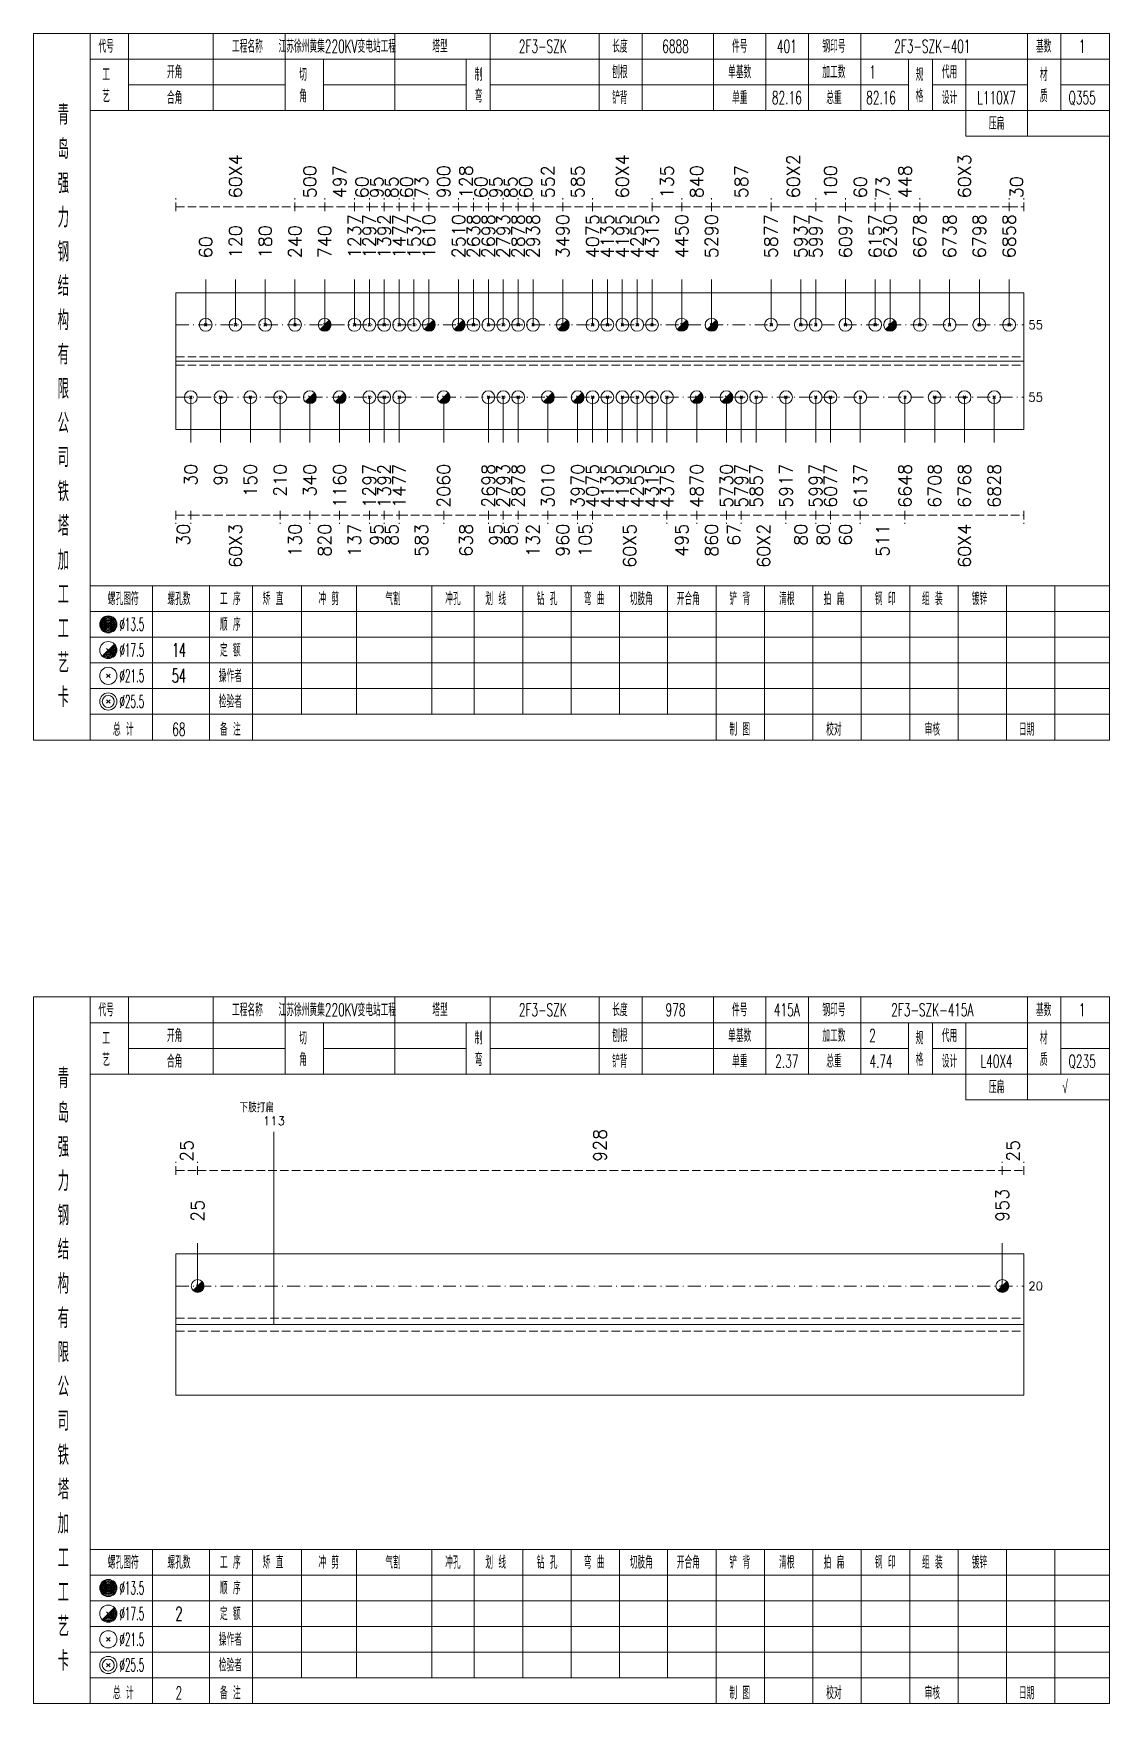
# Model space of a CAD drawing. Extents: x 0 to 4623, y -1159 to 4890.
# Drawn here: x 3736.8 to 3988.2, y 2925 to 3315 of the extents above; entities that cross this region are included whole.
import ezdxf
from ezdxf.enums import TextEntityAlignment as Align

# ---------------------------------------------------------------- set-up
doc = ezdxf.new("R2010")
doc.units = 0
doc.header["$MEASUREMENT"] = 0
doc.linetypes.add('一点画线', pattern=[5.2, 3, -1, 0.2, -1])
doc.linetypes.add('虚线', pattern=[2.75, 2, -0.75])
doc.layers.get('0').update_dxf_attribs({"linetype": 'CONTINUOUS', "lineweight": 25})
for name, color, linetype, lineweight in [('1', 7, 'CONTINUOUS', 25), ('2', 7, 'CONTINUOUS', 25), ('4', 7, 'CONTINUOUS', 25), ('5', 7, 'CONTINUOUS', 25)]:
    doc.layers.add(name, color=color, linetype=linetype, lineweight=lineweight)
doc.styles.get("Standard").update_dxf_attribs({"font": 'simplex.shx', "width": 0.7, "height": 3, "bigfont": 'gbhzfs.shx'})

# ---------------------------------------------------------------- blocks, each defined once
blk = doc.blocks.new('孔17.5')
at = {"layer": '5', "color": 7, "linetype": 'Continuous', "lineweight": 13}
for p, q in [((-0.707, -0.707), (0.707, 0.707)), ((-0.2, 0.2), (0.2, -0.2))]:
    blk.add_line(p, q, dxfattribs=at)
blk.add_circle((0, 0), 1, dxfattribs=at)
for radius in [0.9, 0.8, 0.7, 0.6, 0.5, 0.4, 0.3, 0.2, 0.1]:
    blk.add_arc((0, 0), radius, 225, 45, dxfattribs=at)
blk = doc.blocks.new('孔21.5')
at = {"layer": '5', "color": 7, "linetype": 'Continuous', "lineweight": 13}
for p, q in [((-0.2, -0.2), (0.2, 0.2)), ((-0.2, 0.2), (0.2, -0.2))]:
    blk.add_line(p, q, dxfattribs=at)
blk.add_circle((0, 0), 1, dxfattribs=at)

msp = doc.modelspace()

# ---------------------------------------------------------------- linework, layer by layer
at = {"color": 8, "linetype": '虚线', "lineweight": 9}
for p, q in [((3770.1, 3273.5), (3770.1, 3276.5)), ((3797.904, 3273.5), (3797.904, 3276.5)), ((3797.904, 3273.5), (3797.904, 3276.5)), ((3804.854, 3273.5), (3804.854, 3276.5)), ((3804.854, 3273.5), (3804.854, 3276.5)), ((3811.805, 3273.5), (3811.805, 3276.5)), ((3811.805, 3273.5), (3811.805, 3276.5)), ((3815.281, 3273.5), (3815.281, 3276.5)), ((3815.281, 3273.5), (3815.281, 3276.5)), ((3818.756, 3273.5), (3818.756, 3276.5)), ((3818.756, 3273.5), (3818.756, 3276.5)), ((3822.232, 3273.5), (3822.232, 3276.5)), ((3822.232, 3273.5), (3822.232, 3276.5)), ((3825.707, 3273.5), (3825.707, 3276.5)), ((3825.707, 3273.5), (3825.707, 3276.5)), ((3829.182, 3273.5), (3829.182, 3276.5)), ((3829.182, 3273.5), (3829.182, 3276.5)), ((3836.133, 3273.5), (3836.133, 3276.5)), ((3836.133, 3273.5), (3836.133, 3276.5)), ((3839.609, 3273.5), (3839.609, 3276.5)), ((3839.609, 3273.5), (3839.609, 3276.5)), ((3843.084, 3273.5), (3843.084, 3276.5)), ((3843.084, 3273.5), (3843.084, 3276.5)), ((3846.56, 3273.5), (3846.56, 3276.5)), ((3846.56, 3273.5), (3846.56, 3276.5)), ((3850.035, 3273.5), (3850.035, 3276.5)), ((3850.035, 3273.5), (3850.035, 3276.5)), ((3853.511, 3273.5), (3853.511, 3276.5)), ((3853.511, 3273.5), (3853.511, 3276.5)), ((3860.461, 3273.5), (3860.461, 3276.5)), ((3860.461, 3273.5), (3860.461, 3276.5)), ((3867.412, 3273.5), (3867.412, 3276.5)), ((3867.412, 3273.5), (3867.412, 3276.5)), ((3881.314, 3273.5), (3881.314, 3276.5)), ((3881.314, 3273.5), (3881.314, 3276.5)), ((3888.265, 3273.5), (3888.265, 3276.5)), ((3888.265, 3273.5), (3888.265, 3276.5)), ((3895.216, 3273.5), (3895.216, 3276.5)), ((3895.216, 3273.5), (3895.216, 3276.5)), ((3909.118, 3273.5), (3909.118, 3276.5)), ((3909.118, 3273.5), (3909.118, 3276.5)), ((3919.544, 3273.5), (3919.544, 3276.5)), ((3919.544, 3273.5), (3919.544, 3276.5)), ((3926.495, 3273.5), (3926.495, 3276.5)), ((3926.495, 3273.5), (3926.495, 3276.5)), ((3933.446, 3273.5), (3933.446, 3276.5)), ((3933.446, 3273.5), (3933.446, 3276.5)), ((3936.921, 3273.5), (3936.921, 3276.5)), ((3936.921, 3273.5), (3936.921, 3276.5)), ((3943.872, 3273.5), (3943.872, 3276.5)), ((3943.872, 3273.5), (3943.872, 3276.5)), ((3964.725, 3273.5), (3964.725, 3276.5)), ((3964.725, 3273.5), (3964.725, 3276.5)), ((3968.2, 3273.5), (3968.2, 3276.5)), ((3770.1, 3274.5), (3797.904, 3274.5)), ((3797.904, 3274.5), (3804.854, 3274.5)), ((3804.854, 3274.5), (3811.805, 3274.5)), ((3811.805, 3274.5), (3815.281, 3274.5)), ((3815.281, 3274.5), (3818.756, 3274.5)), ((3818.756, 3274.5), (3822.232, 3274.5)), ((3822.232, 3274.5), (3825.707, 3274.5)), ((3825.707, 3274.5), (3829.182, 3274.5)), ((3829.182, 3274.5), (3836.133, 3274.5)), ((3836.133, 3274.5), (3839.609, 3274.5)), ((3839.609, 3274.5), (3843.084, 3274.5)), ((3843.084, 3274.5), (3846.56, 3274.5)), ((3846.56, 3274.5), (3850.035, 3274.5)), ((3850.035, 3274.5), (3853.511, 3274.5)), ((3853.511, 3274.5), (3860.461, 3274.5)), ((3860.461, 3274.5), (3867.412, 3274.5)), ((3867.412, 3274.5), (3881.314, 3274.5)), ((3881.314, 3274.5), (3888.265, 3274.5)), ((3888.265, 3274.5), (3895.216, 3274.5)), ((3895.216, 3274.5), (3909.118, 3274.5)), ((3909.118, 3274.5), (3919.544, 3274.5)), ((3919.544, 3274.5), (3926.495, 3274.5)), ((3926.495, 3274.5), (3933.446, 3274.5)), ((3933.446, 3274.5), (3936.921, 3274.5)), ((3936.921, 3274.5), (3943.872, 3274.5)), ((3943.872, 3274.5), (3964.725, 3274.5)), ((3964.725, 3274.5), (3968.2, 3274.5)), ((3770.1, 3203.5), (3770.1, 3200.5)), ((3770.1, 3202.5), (3773.575, 3202.5)), ((3773.575, 3203.5), (3773.575, 3200.5)), ((3773.575, 3203.5), (3773.575, 3200.5)), ((3773.575, 3202.5), (3794.428, 3202.5)), ((3794.428, 3203.5), (3794.428, 3200.5)), ((3794.428, 3203.5), (3794.428, 3200.5)), ((3794.428, 3202.5), (3801.379, 3202.5)), ((3801.379, 3203.5), (3801.379, 3200.5)), ((3801.379, 3203.5), (3801.379, 3200.5)), ((3801.379, 3202.5), (3808.33, 3202.5)), ((3808.33, 3203.5), (3808.33, 3200.5)), ((3808.33, 3203.5), (3808.33, 3200.5)), ((3808.33, 3202.5), (3815.281, 3202.5)), ((3815.281, 3203.5), (3815.281, 3200.5)), ((3815.281, 3203.5), (3815.281, 3200.5)), ((3815.281, 3202.5), (3818.756, 3202.5)), ((3818.756, 3203.5), (3818.756, 3200.5)), ((3818.756, 3203.5), (3818.756, 3200.5)), ((3818.756, 3202.5), (3822.232, 3202.5)), ((3822.232, 3203.5), (3822.232, 3200.5)), ((3822.232, 3203.5), (3822.232, 3200.5)), ((3822.232, 3202.5), (3832.658, 3202.5)), ((3832.658, 3203.5), (3832.658, 3200.5)), ((3832.658, 3203.5), (3832.658, 3200.5)), ((3832.658, 3202.5), (3843.084, 3202.5)), ((3843.084, 3203.5), (3843.084, 3200.5)), ((3843.084, 3203.5), (3843.084, 3200.5)), ((3843.084, 3202.5), (3846.56, 3202.5)), ((3846.56, 3203.5), (3846.56, 3200.5)), ((3846.56, 3203.5), (3846.56, 3200.5)), ((3846.56, 3202.5), (3850.035, 3202.5)), ((3850.035, 3203.5), (3850.035, 3200.5)), ((3850.035, 3203.5), (3850.035, 3200.5)), ((3850.035, 3202.5), (3856.986, 3202.5)), ((3856.986, 3203.5), (3856.986, 3200.5)), ((3856.986, 3203.5), (3856.986, 3200.5)), ((3856.986, 3202.5), (3863.937, 3202.5)), ((3863.937, 3203.5), (3863.937, 3200.5)), ((3863.937, 3203.5), (3863.937, 3200.5)), ((3863.937, 3202.5), (3867.412, 3202.5)), ((3867.412, 3203.5), (3867.412, 3200.5)), ((3867.412, 3203.5), (3867.412, 3200.5)), ((3867.412, 3202.5), (3884.789, 3202.5)), ((3884.789, 3203.5), (3884.789, 3200.5)), ((3884.789, 3203.5), (3884.789, 3200.5)), ((3884.789, 3202.5), (3891.74, 3202.5)), ((3891.74, 3203.5), (3891.74, 3200.5)), ((3891.74, 3203.5), (3891.74, 3200.5)), ((3891.74, 3202.5), (3898.691, 3202.5)), ((3898.691, 3203.5), (3898.691, 3200.5)), ((3898.691, 3203.5), (3898.691, 3200.5)), ((3898.691, 3202.5), (3902.167, 3202.5)), ((3902.167, 3203.5), (3902.167, 3200.5)), ((3902.167, 3203.5), (3902.167, 3200.5)), ((3902.167, 3202.5), (3912.593, 3202.5)), ((3912.593, 3203.5), (3912.593, 3200.5)), ((3912.593, 3203.5), (3912.593, 3200.5)), ((3912.593, 3202.5), (3919.544, 3202.5)), ((3919.544, 3203.5), (3919.544, 3200.5)), ((3919.544, 3203.5), (3919.544, 3200.5)), ((3919.544, 3202.5), (3923.019, 3202.5)), ((3923.019, 3203.5), (3923.019, 3200.5)), ((3923.019, 3203.5), (3923.019, 3200.5)), ((3923.019, 3202.5), (3929.97, 3202.5)), ((3929.97, 3203.5), (3929.97, 3200.5)), ((3929.97, 3203.5), (3929.97, 3200.5)), ((3929.97, 3202.5), (3940.396, 3202.5)), ((3940.396, 3203.5), (3940.396, 3200.5)), ((3940.396, 3203.5), (3940.396, 3200.5)), ((3940.396, 3202.5), (3968.2, 3202.5)), ((3968.2, 3203.5), (3968.2, 3200.5)), ((3770.1, 3048.5), (3770.1, 3051.5)), ((3775.164, 3048.5), (3775.164, 3051.5)), ((3775.164, 3048.5), (3775.164, 3051.5)), ((3963.136, 3048.5), (3963.136, 3051.5)), ((3963.136, 3048.5), (3963.136, 3051.5)), ((3968.2, 3048.5), (3968.2, 3051.5)), ((3770.1, 3049.5), (3775.164, 3049.5)), ((3775.164, 3049.5), (3963.136, 3049.5)), ((3963.136, 3049.5), (3968.2, 3049.5))]:
    msp.add_line(p, q, dxfattribs=at)
at = {"color": 7, "linetype": 'Continuous', "lineweight": 13}
for p, q in [((3777.051, 3246.955), (3777.051, 3257.5)), ((3784.002, 3246.955), (3784.002, 3257.5)), ((3790.953, 3246.955), (3790.953, 3257.5)), ((3797.904, 3246.955), (3797.904, 3257.5)), ((3804.854, 3246.955), (3804.854, 3257.5)), ((3811.805, 3246.955), (3811.805, 3257.5)), ((3815.281, 3246.955), (3815.281, 3257.5)), ((3818.756, 3246.955), (3818.756, 3257.5)), ((3822.232, 3246.955), (3822.232, 3257.5)), ((3825.707, 3246.955), (3825.707, 3257.5)), ((3829.182, 3246.955), (3829.182, 3257.5)), ((3836.133, 3246.955), (3836.133, 3257.5)), ((3839.609, 3246.955), (3839.609, 3257.5)), ((3843.084, 3246.955), (3843.084, 3257.5)), ((3846.56, 3246.955), (3846.56, 3257.5)), ((3850.035, 3246.955), (3850.035, 3257.5)), ((3853.511, 3246.955), (3853.511, 3257.5)), ((3860.461, 3246.955), (3860.461, 3257.5)), ((3867.412, 3246.955), (3867.412, 3257.5)), ((3870.888, 3246.955), (3870.888, 3257.5)), ((3874.363, 3246.955), (3874.363, 3257.5)), ((3877.839, 3246.955), (3877.839, 3257.5)), ((3881.314, 3246.955), (3881.314, 3257.5)), ((3888.265, 3246.955), (3888.265, 3257.5)), ((3895.216, 3246.955), (3895.216, 3257.5)), ((3909.118, 3246.955), (3909.118, 3257.5)), ((3916.068, 3246.955), (3916.068, 3257.5)), ((3919.544, 3246.955), (3919.544, 3257.5)), ((3926.495, 3246.955), (3926.495, 3257.5)), ((3933.446, 3246.955), (3933.446, 3257.5)), ((3936.921, 3246.955), (3936.921, 3257.5)), ((3943.872, 3246.955), (3943.872, 3257.5)), ((3950.823, 3246.955), (3950.823, 3257.5)), ((3957.774, 3246.955), (3957.774, 3257.5)), ((3964.725, 3246.955), (3964.725, 3257.5)), ((3773.575, 3230.045), (3773.575, 3219.5)), ((3780.526, 3230.045), (3780.526, 3219.5)), ((3787.477, 3230.045), (3787.477, 3219.5)), ((3794.428, 3230.045), (3794.428, 3219.5)), ((3801.379, 3230.045), (3801.379, 3219.5)), ((3808.33, 3230.045), (3808.33, 3219.5)), ((3815.281, 3230.045), (3815.281, 3219.5)), ((3818.756, 3230.045), (3818.756, 3219.5)), ((3822.232, 3230.045), (3822.232, 3219.5)), ((3832.658, 3230.045), (3832.658, 3219.5)), ((3843.084, 3230.045), (3843.084, 3219.5)), ((3846.56, 3230.045), (3846.56, 3219.5)), ((3850.035, 3230.045), (3850.035, 3219.5)), ((3856.986, 3230.045), (3856.986, 3219.5)), ((3863.937, 3230.045), (3863.937, 3219.5)), ((3867.412, 3230.045), (3867.412, 3219.5)), ((3870.888, 3230.045), (3870.888, 3219.5)), ((3874.363, 3230.045), (3874.363, 3219.5)), ((3877.839, 3230.045), (3877.839, 3219.5)), ((3881.314, 3230.045), (3881.314, 3219.5)), ((3884.789, 3230.045), (3884.789, 3219.5)), ((3891.74, 3230.045), (3891.74, 3219.5)), ((3898.691, 3230.045), (3898.691, 3219.5)), ((3902.167, 3230.045), (3902.167, 3219.5)), ((3905.642, 3230.045), (3905.642, 3219.5)), ((3912.593, 3230.045), (3912.593, 3219.5)), ((3919.544, 3230.045), (3919.544, 3219.5)), ((3923.019, 3230.045), (3923.019, 3219.5)), ((3929.97, 3230.045), (3929.97, 3219.5)), ((3940.396, 3230.045), (3940.396, 3219.5)), ((3947.347, 3230.045), (3947.347, 3219.5)), ((3954.298, 3230.045), (3954.298, 3219.5)), ((3961.249, 3230.045), (3961.249, 3219.5)), ((3775.164, 3022.5), (3775.164, 3032.5)), ((3963.136, 3022.5), (3963.136, 3032.5))]:
    msp.add_line(p, q, dxfattribs=at)
at = {"color": 7, "linetype": 'Continuous', "lineweight": 18}
for p, q in [((3770.1, 3254.455), (3770.1, 3222.545)), ((3770.1, 3254.455), (3968.2, 3254.455)), ((3968.2, 3254.455), (3968.2, 3222.545)), ((3770.1, 3238.5), (3968.2, 3238.5)), ((3770.1, 3030), (3770.1, 2997)), ((3770.1, 3030), (3968.2, 3030)), ((3968.2, 3030), (3968.2, 2997)), ((3770.1, 3013.5), (3968.2, 3013.5))]:
    msp.add_line(p, q, dxfattribs=at)
at = {"color": 3, "linetype": '一点画线', "lineweight": 13}
for p, q in [((3770.1, 3246.955), (3968.2, 3246.955)), ((3770.1, 3230.045), (3968.2, 3230.045)), ((3770.1, 3022.5), (3968.2, 3022.5))]:
    msp.add_line(p, q, dxfattribs=at)
at = {"color": 1, "linetype": '虚线', "lineweight": 18}
for p, q in [((3770.1, 3239.455), (3968.2, 3239.455)), ((3770.1, 3237.545), (3968.2, 3237.545)), ((3770.1, 3015), (3968.2, 3015)), ((3770.1, 3012), (3968.2, 3012))]:
    msp.add_line(p, q, dxfattribs=at)
at = {"layer": '1', "color": 7, "linetype": 'Continuous', "lineweight": 18}
for p, q in [((3770.1, 3222.545), (3968.2, 3222.545)), ((3770.1, 2997), (3968.2, 2997))]:
    msp.add_line(p, q, dxfattribs=at)
at = {"layer": '2', "color": 7, "linetype": 'Continuous', "lineweight": 13}
msp.add_line((3792.989, 3013.5), (3792.989, 3058.5), dxfattribs=at)
at = {"layer": '4', "color": 1, "linetype": 'Continuous', "lineweight": 18}
for p, q in [((3750.1, 3150), (3750.1, 3315)), ((3759, 3297), (3759, 3315)), ((3778.8, 3297), (3778.8, 3315)), ((3795.6, 3297), (3795.6, 3315)), ((3821.2, 3297), (3821.2, 3315)), ((3843.5, 3297), (3843.5, 3315)), ((3869, 3297), (3869, 3315)), ((3879, 3297), (3879, 3315)), ((3895.7, 3297), (3895.7, 3315)), ((3907.9, 3297), (3907.9, 3315)), ((3917.9, 3297), (3917.9, 3315)), ((3930.1, 3297), (3930.1, 3315)), ((3969, 3291), (3969, 3315)), ((3976.8, 3297), (3976.8, 3315)), ((3750.1, 3309), (3988.2, 3309)), ((3804.6, 3297), (3804.6, 3309)), ((3837.9, 3297), (3837.9, 3309)), ((3941.2, 3297), (3941.2, 3309)), ((3946.8, 3297), (3946.8, 3309)), ((3954.6, 3291), (3954.6, 3309)), ((3759, 3303), (3795.6, 3303)), ((3804.6, 3303), (3837.9, 3303)), ((3843.5, 3303), (3941.2, 3303)), ((3946.8, 3303), (3969, 3303)), ((3976.8, 3303), (3988.2, 3303)), ((3750.1, 3297), (3988.2, 3297)), ((3954.6, 3291), (3988.2, 3291)), ((3750.1, 3186), (3988.2, 3186)), ((3764.6, 3150), (3764.6, 3186)), ((3777.9, 3150), (3777.9, 3186)), ((3788, 3150), (3788, 3186)), ((3799.4, 3156), (3799.4, 3186)), ((3812.3, 3156), (3812.3, 3186)), ((3829.9, 3156), (3829.9, 3186)), ((3839.8, 3156), (3839.8, 3186)), ((3851.1, 3156), (3851.1, 3186)), ((3862.4, 3156), (3862.4, 3186)), ((3873.7, 3156), (3873.7, 3186)), ((3884.9, 3156), (3884.9, 3186)), ((3896.3, 3156), (3896.3, 3186)), ((3907.6, 3156), (3907.6, 3186)), ((3918.9, 3156), (3918.9, 3186)), ((3930.2, 3156), (3930.2, 3186)), ((3941.5, 3156), (3941.5, 3186)), ((3952.8, 3156), (3952.8, 3186)), ((3964.1, 3156), (3964.1, 3186)), ((3975.4, 3156), (3975.4, 3186)), ((3750.1, 3180), (3988.2, 3180)), ((3750.1, 3174), (3988.2, 3174)), ((3750.1, 3168), (3988.2, 3168)), ((3750.1, 3162), (3988.2, 3162)), ((3750.1, 3156), (3988.2, 3156)), ((3896.3, 3150), (3896.3, 3156)), ((3907.6, 3150), (3907.6, 3156)), ((3918.9, 3150), (3918.9, 3156)), ((3930.2, 3150), (3930.2, 3156)), ((3941.5, 3150), (3941.5, 3156)), ((3952.8, 3150), (3952.8, 3156)), ((3964.1, 3150), (3964.1, 3156)), ((3975.4, 3150), (3975.4, 3156)), ((3750.1, 2925), (3750.1, 3090)), ((3759, 3072), (3759, 3090)), ((3778.8, 3072), (3778.8, 3090)), ((3795.6, 3072), (3795.6, 3090)), ((3821.2, 3072), (3821.2, 3090)), ((3843.5, 3072), (3843.5, 3090)), ((3869, 3072), (3869, 3090)), ((3879, 3072), (3879, 3090)), ((3895.7, 3072), (3895.7, 3090)), ((3907.9, 3072), (3907.9, 3090)), ((3917.9, 3072), (3917.9, 3090)), ((3930.1, 3072), (3930.1, 3090)), ((3969, 3066), (3969, 3090)), ((3976.8, 3072), (3976.8, 3090)), ((3750.1, 3084), (3988.2, 3084)), ((3804.6, 3072), (3804.6, 3084)), ((3837.9, 3072), (3837.9, 3084)), ((3941.2, 3072), (3941.2, 3084)), ((3946.8, 3072), (3946.8, 3084)), ((3954.6, 3066), (3954.6, 3084)), ((3759, 3078), (3795.6, 3078)), ((3804.6, 3078), (3837.9, 3078)), ((3843.5, 3078), (3941.2, 3078)), ((3946.8, 3078), (3969, 3078)), ((3976.8, 3078), (3988.2, 3078)), ((3750.1, 3072), (3988.2, 3072)), ((3954.6, 3066), (3988.2, 3066)), ((3750.1, 2961), (3988.2, 2961)), ((3764.6, 2925), (3764.6, 2961)), ((3777.9, 2925), (3777.9, 2961)), ((3788, 2925), (3788, 2961)), ((3799.4, 2931), (3799.4, 2961)), ((3812.3, 2931), (3812.3, 2961)), ((3829.9, 2931), (3829.9, 2961)), ((3839.8, 2931), (3839.8, 2961)), ((3851.1, 2931), (3851.1, 2961)), ((3862.4, 2931), (3862.4, 2961)), ((3873.7, 2931), (3873.7, 2961)), ((3884.9, 2931), (3884.9, 2961)), ((3896.3, 2931), (3896.3, 2961)), ((3907.6, 2931), (3907.6, 2961)), ((3918.9, 2931), (3918.9, 2961)), ((3930.2, 2931), (3930.2, 2961)), ((3941.5, 2931), (3941.5, 2961)), ((3952.8, 2931), (3952.8, 2961)), ((3964.1, 2931), (3964.1, 2961)), ((3975.4, 2931), (3975.4, 2961)), ((3750.1, 2955), (3988.2, 2955)), ((3750.1, 2949), (3988.2, 2949)), ((3750.1, 2943), (3988.2, 2943)), ((3750.1, 2937), (3988.2, 2937)), ((3750.1, 2931), (3988.2, 2931)), ((3896.3, 2925), (3896.3, 2931)), ((3907.6, 2925), (3907.6, 2931)), ((3918.9, 2925), (3918.9, 2931)), ((3930.2, 2925), (3930.2, 2931)), ((3941.5, 2925), (3941.5, 2931)), ((3952.8, 2925), (3952.8, 2931)), ((3964.1, 2925), (3964.1, 2931)), ((3975.4, 2925), (3975.4, 2931))]:
    msp.add_line(p, q, dxfattribs=at)
at = {"layer": '4', "color": 7, "linetype": 'Continuous', "lineweight": 13}
for p, q in [((3754.1, 3176.8), (3754.5, 3177.2)), ((3754.5, 3176.8), (3754.1, 3177.2)), ((3752.886, 3169.586), (3755.714, 3172.414)), ((3753.9, 3171.4), (3754.7, 3170.6)), ((3753.9, 3164.6), (3754.7, 3165.4)), ((3753.9, 3165.4), (3754.7, 3164.6)), ((3753.9, 3158.6), (3754.7, 3159.4)), ((3753.9, 3159.4), (3754.7, 3158.6)), ((3754.1, 2951.8), (3754.5, 2952.2)), ((3754.5, 2951.8), (3754.1, 2952.2)), ((3752.886, 2944.586), (3755.714, 2947.414)), ((3753.9, 2946.4), (3754.7, 2945.6)), ((3753.9, 2939.6), (3754.7, 2940.4)), ((3753.9, 2940.4), (3754.7, 2939.6)), ((3753.9, 2933.6), (3754.7, 2934.4)), ((3753.9, 2934.4), (3754.7, 2933.6))]:
    msp.add_line(p, q, dxfattribs=at)
at = {"layer": '4', "color": 1, "linetype": 'Continuous', "lineweight": 18}
for points in [[(3736.8, 3315), (3736.8, 3150), (3988.2, 3150), (3988.2, 3315)], [(3736.8, 3090), (3736.8, 2925), (3988.2, 2925), (3988.2, 3090)]]:
    msp.add_lwpolyline(points, close=True, dxfattribs=at)
at = {"layer": '4', "color": 7, "linetype": 'Continuous', "lineweight": 13}
for centre, radius in [((3754.3, 3177), 2), ((3754.3, 3177), 1.8), ((3754.3, 3177), 1.6), ((3754.3, 3177), 1.4), ((3754.3, 3177), 1.2), ((3754.3, 3177), 1), ((3754.3, 3177), 0.8), ((3754.3, 3177), 0.6), ((3754.3, 3177), 0.4), ((3754.3, 3177), 0.2), ((3754.3, 3171), 2), ((3754.3, 3165), 2), ((3754.3, 3159), 2), ((3754.3, 3159), 1.4), ((3754.3, 2952), 2), ((3754.3, 2952), 1.8), ((3754.3, 2952), 1.6), ((3754.3, 2952), 1.4), ((3754.3, 2952), 1.2), ((3754.3, 2952), 1), ((3754.3, 2952), 0.8), ((3754.3, 2952), 0.6), ((3754.3, 2952), 0.4), ((3754.3, 2952), 0.2), ((3754.3, 2946), 2), ((3754.3, 2940), 2), ((3754.3, 2934), 2), ((3754.3, 2934), 1.4)]:
    msp.add_circle(centre, radius, dxfattribs=at)
for centre, radius in [((3754.3, 3171), 1.8), ((3754.3, 3171), 1.6), ((3754.3, 3171), 1.4), ((3754.3, 3171), 1.2), ((3754.3, 3171), 1), ((3754.3, 3171), 0.8), ((3754.3, 3171), 0.6), ((3754.3, 3171), 0.4), ((3754.3, 3171), 0.2), ((3754.3, 2946), 1.8), ((3754.3, 2946), 1.6), ((3754.3, 2946), 1.4), ((3754.3, 2946), 1.2), ((3754.3, 2946), 1), ((3754.3, 2946), 0.8), ((3754.3, 2946), 0.6), ((3754.3, 2946), 0.4), ((3754.3, 2946), 0.2)]:
    msp.add_arc(centre, radius, 225, 45, dxfattribs=at)

# ---------------------------------------------------------------- block references
at = {"color": 7, "linetype": 'Continuous', "lineweight": 13, "xscale": 1.5, "yscale": 1.5, "zscale": 1.5}
for name, p in [('孔21.5', (3777.051, 3246.955)), ('孔21.5', (3784.002, 3246.955)), ('孔21.5', (3790.953, 3246.955)), ('孔21.5', (3797.904, 3246.955)), ('孔17.5', (3804.854, 3246.955)), ('孔21.5', (3811.805, 3246.955)), ('孔21.5', (3815.281, 3246.955)), ('孔21.5', (3818.756, 3246.955)), ('孔21.5', (3822.232, 3246.955)), ('孔21.5', (3825.707, 3246.955)), ('孔17.5', (3829.182, 3246.955)), ('孔17.5', (3836.133, 3246.955)), ('孔21.5', (3839.609, 3246.955)), ('孔21.5', (3843.084, 3246.955)), ('孔21.5', (3846.56, 3246.955)), ('孔21.5', (3850.035, 3246.955)), ('孔21.5', (3853.511, 3246.955)), ('孔17.5', (3860.461, 3246.955)), ('孔21.5', (3867.412, 3246.955)), ('孔21.5', (3870.888, 3246.955)), ('孔21.5', (3874.363, 3246.955)), ('孔21.5', (3877.839, 3246.955)), ('孔21.5', (3881.314, 3246.955)), ('孔17.5', (3888.265, 3246.955)), ('孔17.5', (3895.216, 3246.955)), ('孔21.5', (3909.118, 3246.955)), ('孔21.5', (3916.068, 3246.955)), ('孔21.5', (3919.544, 3246.955)), ('孔21.5', (3926.495, 3246.955)), ('孔21.5', (3933.446, 3246.955)), ('孔17.5', (3936.921, 3246.955)), ('孔21.5', (3943.872, 3246.955)), ('孔21.5', (3950.823, 3246.955)), ('孔21.5', (3957.774, 3246.955)), ('孔21.5', (3964.725, 3246.955)), ('孔17.5', (3775.164, 3022.5)), ('孔17.5', (3963.136, 3022.5))]:
    msp.add_blockref(name, p, dxfattribs=at)
at = {"layer": '1', "color": 7, "linetype": 'Continuous', "lineweight": 13, "xscale": 1.5, "yscale": 1.5, "zscale": 1.5}
for name, p in [('孔21.5', (3773.575, 3230.045)), ('孔21.5', (3780.526, 3230.045)), ('孔21.5', (3787.477, 3230.045)), ('孔21.5', (3794.428, 3230.045)), ('孔17.5', (3801.379, 3230.045)), ('孔17.5', (3808.33, 3230.045)), ('孔21.5', (3815.281, 3230.045)), ('孔21.5', (3818.756, 3230.045)), ('孔21.5', (3822.232, 3230.045)), ('孔17.5', (3832.658, 3230.045)), ('孔21.5', (3843.084, 3230.045)), ('孔21.5', (3846.56, 3230.045)), ('孔21.5', (3850.035, 3230.045)), ('孔17.5', (3856.986, 3230.045)), ('孔17.5', (3863.937, 3230.045)), ('孔21.5', (3867.412, 3230.045)), ('孔21.5', (3870.888, 3230.045)), ('孔21.5', (3874.363, 3230.045)), ('孔21.5', (3877.839, 3230.045)), ('孔21.5', (3881.314, 3230.045)), ('孔21.5', (3884.789, 3230.045)), ('孔17.5', (3891.74, 3230.045)), ('孔17.5', (3898.691, 3230.045)), ('孔21.5', (3902.167, 3230.045)), ('孔21.5', (3905.642, 3230.045)), ('孔21.5', (3912.593, 3230.045)), ('孔21.5', (3919.544, 3230.045)), ('孔21.5', (3923.019, 3230.045)), ('孔21.5', (3929.97, 3230.045)), ('孔21.5', (3940.396, 3230.045)), ('孔21.5', (3947.347, 3230.045)), ('孔21.5', (3954.298, 3230.045)), ('孔21.5', (3961.249, 3230.045))]:
    msp.add_blockref(name, p, dxfattribs=at)

# ---------------------------------------------------------------- texts
at = {"color": 8, "linetype": 'Continuous', "lineweight": 9}
for s, p in [('60X4', (3784.002, 3276.5)), ('500', (3801.379, 3276.5)), ('497', (3808.33, 3276.5)), ('900', (3832.658, 3276.5)), ('128', (3837.871, 3276.5)), ('552', (3856.986, 3276.5)), ('585', (3863.937, 3276.5)), ('60X4', (3874.363, 3276.5)), ('135', (3884.789, 3276.5)), ('840', (3891.74, 3276.5)), ('587', (3902.167, 3276.5)), ('60X2', (3914.331, 3276.5)), ('100', (3923.019, 3276.5)), ('448', (3940.396, 3276.5)), ('60X3', (3954.298, 3276.5)), ('60', (3813.543, 3276.5)), ('95', (3817.018, 3276.5)), ('85', (3820.494, 3276.5)), ('60', (3823.969, 3276.5)), ('73', (3827.445, 3276.5)), ('60', (3841.346, 3276.5)), ('95', (3844.822, 3276.5)), ('85', (3848.297, 3276.5)), ('60', (3851.773, 3276.5)), ('60', (3929.97, 3276.5)), ('73', (3935.183, 3276.5)), ('30', (3966.462, 3276.5)), ('928', (3869.15, 3051.5)), ('25', (3772.632, 3051.5)), ('25', (3965.668, 3051.5))]:
    msp.add_text(s, height=3, rotation=90, dxfattribs=at).set_placement(p, align=Align.MIDDLE_LEFT)
at = {"color": 7, "linetype": 'Continuous', "lineweight": 13}
for s, p in [('1237', (3811.805, 3262.5)), ('1297', (3815.281, 3262.5)), ('1392', (3818.756, 3262.5)), ('1477', (3822.232, 3262.5)), ('1537', (3825.707, 3262.5)), ('1610', (3829.182, 3262.5)), ('2510', (3836.133, 3262.5)), ('2638', (3839.609, 3262.5)), ('2698', (3843.084, 3262.5)), ('2793', (3846.56, 3262.5)), ('2878', (3850.035, 3262.5)), ('2938', (3853.511, 3262.5)), ('3490', (3860.461, 3262.5)), ('4075', (3867.412, 3262.5)), ('4135', (3870.888, 3262.5)), ('4195', (3874.363, 3262.5)), ('4255', (3877.839, 3262.5)), ('4315', (3881.314, 3262.5)), ('4450', (3888.265, 3262.5)), ('5290', (3895.216, 3262.5)), ('5877', (3909.118, 3262.5)), ('5937', (3916.068, 3262.5)), ('5997', (3919.544, 3262.5)), ('6097', (3926.495, 3262.5)), ('6157', (3933.446, 3262.5)), ('6230', (3936.921, 3262.5)), ('6678', (3943.872, 3262.5)), ('6738', (3950.823, 3262.5)), ('6798', (3957.774, 3262.5)), ('6858', (3964.725, 3262.5)), ('120', (3784.002, 3262.5)), ('180', (3790.953, 3262.5)), ('240', (3797.904, 3262.5)), ('740', (3804.854, 3262.5)), ('60', (3777.051, 3262.5)), ('25', (3775.164, 3037.5)), ('953', (3963.136, 3037.5))]:
    msp.add_text(s, height=3, rotation=90, dxfattribs=at).set_placement(p, align=Align.MIDDLE_LEFT)
for s, p in [('55', (3969.2, 3246.955)), ('55', (3969.2, 3230.045)), ('20', (3969.2, 3022.5))]:
    msp.add_text(s, height=2, dxfattribs=at).set_placement(p, align=Align.MIDDLE_LEFT)
at = {"color": 8, "linetype": 'Continuous', "lineweight": 9}
for s, p in [('30', (3771.838, 3200.5)), ('60X3', (3784.002, 3200.5)), ('130', (3797.904, 3200.5)), ('820', (3804.854, 3200.5)), ('137', (3811.805, 3200.5)), ('95', (3817.018, 3200.5)), ('85', (3820.494, 3200.5)), ('583', (3827.445, 3200.5)), ('638', (3837.871, 3200.5)), ('95', (3844.822, 3200.5)), ('85', (3848.297, 3200.5)), ('132', (3853.511, 3200.5)), ('960', (3860.461, 3200.5)), ('105', (3865.675, 3200.5)), ('60X5', (3876.101, 3200.5)), ('495', (3888.265, 3200.5)), ('860', (3895.216, 3200.5)), ('67', (3900.429, 3200.5)), ('60X2', (3907.38, 3200.5)), ('80', (3916.068, 3200.5)), ('80', (3921.282, 3200.5)), ('60', (3926.495, 3200.5)), ('511', (3935.183, 3200.5)), ('60X4', (3954.298, 3200.5))]:
    msp.add_text(s, height=3, rotation=90, dxfattribs=at).set_placement(p, align=Align.MIDDLE_RIGHT)
at = {"layer": '1', "color": 7, "linetype": 'Continuous', "lineweight": 13}
for s, p in [('30', (3773.575, 3214.5)), ('90', (3780.526, 3214.5)), ('150', (3787.477, 3214.5)), ('210', (3794.428, 3214.5)), ('340', (3801.379, 3214.5)), ('1160', (3808.33, 3214.5)), ('1297', (3815.281, 3214.5)), ('1392', (3818.756, 3214.5)), ('1477', (3822.232, 3214.5)), ('2060', (3832.658, 3214.5)), ('2698', (3843.084, 3214.5)), ('2793', (3846.56, 3214.5)), ('2878', (3850.035, 3214.5)), ('3010', (3856.986, 3214.5)), ('3970', (3863.937, 3214.5)), ('4075', (3867.412, 3214.5)), ('4135', (3870.888, 3214.5)), ('4195', (3874.363, 3214.5)), ('4255', (3877.839, 3214.5)), ('4315', (3881.314, 3214.5)), ('4375', (3884.789, 3214.5)), ('4870', (3891.74, 3214.5)), ('5730', (3898.691, 3214.5)), ('5797', (3902.167, 3214.5)), ('5857', (3905.642, 3214.5)), ('5917', (3912.593, 3214.5)), ('5997', (3919.544, 3214.5)), ('6077', (3923.019, 3214.5)), ('6137', (3929.97, 3214.5)), ('6648', (3940.396, 3214.5)), ('6708', (3947.347, 3214.5)), ('6768', (3954.298, 3214.5)), ('6828', (3961.249, 3214.5))]:
    msp.add_text(s, height=3, rotation=90, dxfattribs=at).set_placement(p, align=Align.MIDDLE_RIGHT)
at = {"layer": '2', "color": 7, "linetype": 'Continuous', "lineweight": 13}
for s, p in [('下肢打扁', (3788.989, 3062.5)), ('113', (3792.989, 3059.5))]:
    msp.add_text(s, height=2, dxfattribs=at).set_placement(p, align=Align.BOTTOM_CENTER)
at = {"layer": '4', "color": 1, "linetype": 'Continuous', "lineweight": 13}
for s, height, width, p in [('代号', 3, 0.6, (3753.8, 3312)), ('工程名称', 3, 0.6, (3786.8, 3312)), ('江苏徐州黄集220KV变电站工程', 3, 0.6, (3807.8, 3312)), ('塔型', 3, 0.6, (3831.8, 3312)), ('2F3-SZK', 3, 0.6, (3855.8, 3312)), ('长度', 3, 0.6, (3873.8, 3312)), ('6888', 3, 0.6, (3886.8, 3312)), ('件号', 3, 0.6, (3901.8, 3312)), ('401', 3, 0.6, (3912.8, 3312)), ('钢印号', 3, 0.6, (3923.8, 3312)), ('2F3-SZK-401', 3, 0.6, (3946.8, 3312)), ('基数', 3, 0.6, (3972.8, 3312)), ('1', 3, 0.6, (3981.8, 3312)), ('开角', 3, 0.6, (3769.8, 3306)), ('刨根', 3, 0.6, (3873.8, 3306)), ('单基数', 3, 0.6, (3901.8, 3306)), ('加工数', 3, 0.6, (3923.8, 3306)), ('1', 3, 0.6, (3932.8, 3306)), ('代用', 3, 0.6, (3950.8, 3306)), ('材', 3, 0.6, (3972.8, 3305.4)), ('工', 3, 0.6, (3753.8, 3305.4)), ('切', 3, 0.6, (3799.8, 3305.4)), ('制', 3, 0.6, (3840.8, 3305.4)), ('规', 3, 0.6, (3943.8, 3305.4)), ('艺', 3, 0.6, (3753.8, 3300.4)), ('合角', 3, 0.6, (3769.8, 3300)), ('角', 3, 0.6, (3799.8, 3300.4)), ('弯', 3, 0.6, (3840.8, 3300.4)), ('铲背', 3, 0.6, (3873.8, 3300)), ('单重', 3, 0.6, (3901.8, 3300)), ('82.16', 3, 0.6, (3912.8, 3300)), ('总重', 3, 0.6, (3923.8, 3300)), ('82.16', 3, 0.6, (3934.8, 3300)), ('格', 3, 0.6, (3943.8, 3300.4)), ('设计', 3, 0.6, (3950.8, 3300)), ('L110X7', 3, 0.6, (3961.8, 3300)), ('质', 3, 0.6, (3972.8, 3300.4)), ('Q355', 3, 0.6, (3981.8, 3300)), ('青', 4.6, 0.8, (3743.8, 3296)), ('压扁', 3, 0.6, (3961.8, 3294)), ('岛', 4.6, 0.8, (3743.8, 3288)), ('强', 4.6, 0.8, (3743.8, 3280)), ('力', 4.6, 0.8, (3743.8, 3272)), ('钢', 4.6, 0.8, (3743.8, 3264)), ('结', 4.6, 0.8, (3743.8, 3256)), ('构', 4.6, 0.8, (3743.8, 3248)), ('有', 4.6, 0.8, (3743.8, 3240)), ('限', 4.6, 0.8, (3743.8, 3232)), ('公', 4.6, 0.8, (3743.8, 3224)), ('司', 4.6, 0.8, (3743.8, 3216)), ('铁', 4.6, 0.8, (3743.8, 3208)), ('塔', 4.6, 0.8, (3743.8, 3200)), ('加', 4.6, 0.8, (3743.8, 3192)), ('工', 4.6, 0.8, (3743.8, 3184)), ('螺孔图符', 3, 0.6, (3757.8, 3183)), ('螺孔数', 3, 0.6, (3770.8, 3183)), ('工 序', 3, 0.6, (3782.8, 3183)), ('矫 直', 3, 0.6, (3792.8, 3183)), ('冲 剪', 3, 0.6, (3805.8, 3183)), ('气割', 3, 0.6, (3820.8, 3183)), ('冲孔', 3, 0.6, (3834.8, 3183)), ('划 线', 3, 0.6, (3844.8, 3183)), ('钻 孔', 3, 0.6, (3856.8, 3183)), ('弯 曲', 3, 0.6, (3867.8, 3183)), ('切肢角', 3, 0.6, (3878.8, 3183)), ('开合角', 3, 0.6, (3889.8, 3183)), ('铲 背', 3, 0.6, (3901.8, 3183)), ('清根', 3, 0.6, (3912.8, 3183)), ('拍 扁', 3, 0.6, (3923.8, 3183)), ('钢 印', 3, 0.6, (3935.8, 3183)), ('组 装', 3, 0.6, (3946.8, 3183)), ('镀锌', 3, 0.6, (3957.8, 3183)), ('%%C13.5', 3, 0.5, (3759.8, 3177)), ('顺 序', 3, 0.6, (3782.8, 3177)), ('工', 4.6, 0.8, (3743.8, 3176)), ('艺', 4.6, 0.8, (3743.8, 3168)), ('%%C17.5', 3, 0.5, (3759.8, 3171)), ('14', 3.2, 0.6, (3770.8, 3171)), ('定 额', 3, 0.6, (3782.8, 3171)), ('操作者', 3, 0.6, (3782.8, 3165)), ('%%C21.5', 3, 0.5, (3759.8, 3165)), ('54', 3.2, 0.6, (3770.8, 3165)), ('卡', 4.6, 0.8, (3743.8, 3160)), ('%%C25.5', 3, 0.5, (3759.8, 3159)), ('检验者', 3, 0.6, (3782.8, 3159)), ('总 计', 3, 0.6, (3757.8, 3152.5)), ('68', 3, 0.6, (3770.8, 3152.5)), ('备 注', 3, 0.6, (3782.8, 3152.5)), ('制 图', 3, 0.6, (3901.8, 3152.5)), ('校对', 3, 0.6, (3923.8, 3152.5)), ('审核', 3, 0.6, (3946.8, 3152.5)), ('日期', 3, 0.6, (3968.8, 3152.5)), ('工程名称', 3, 0.6, (3786.8, 3087)), ('江苏徐州黄集220KV变电站工程', 3, 0.6, (3807.8, 3087)), ('塔型', 3, 0.6, (3831.8, 3087)), ('长度', 3, 0.6, (3873.8, 3087)), ('钢印号', 3, 0.6, (3923.8, 3087)), ('基数', 3, 0.6, (3972.8, 3087)), ('代号', 3, 0.6, (3753.8, 3087)), ('2F3-SZK', 3, 0.6, (3855.8, 3087)), ('978', 3, 0.6, (3886.8, 3087)), ('件号', 3, 0.6, (3901.8, 3087)), ('415A', 3, 0.6, (3912.8, 3087)), ('2F3-SZK-415A', 3, 0.6, (3946.8, 3087)), ('1', 3, 0.6, (3981.8, 3087)), ('工', 3, 0.6, (3753.8, 3080.4)), ('开角', 3, 0.6, (3769.8, 3081)), ('切', 3, 0.6, (3799.8, 3080.4)), ('制', 3, 0.6, (3840.8, 3080.4)), ('刨根', 3, 0.6, (3873.8, 3081)), ('单基数', 3, 0.6, (3901.8, 3081)), ('加工数', 3, 0.6, (3923.8, 3081)), ('2', 3, 0.6, (3932.8, 3081)), ('规', 3, 0.6, (3943.8, 3080.4)), ('代用', 3, 0.6, (3950.8, 3081)), ('材', 3, 0.6, (3972.8, 3080.4)), ('艺', 3, 0.6, (3753.8, 3075.4)), ('角', 3, 0.6, (3799.8, 3075.4)), ('弯', 3, 0.6, (3840.8, 3075.4)), ('格', 3, 0.6, (3943.8, 3075.4)), ('质', 3, 0.6, (3972.8, 3075.4)), ('青', 4.6, 0.8, (3743.8, 3071)), ('合角', 3, 0.6, (3769.8, 3075)), ('铲背', 3, 0.6, (3873.8, 3075)), ('单重', 3, 0.6, (3901.8, 3075)), ('2.37', 3, 0.6, (3912.8, 3075)), ('总重', 3, 0.6, (3923.8, 3075)), ('4.74', 3, 0.6, (3934.8, 3075)), ('设计', 3, 0.6, (3950.8, 3075)), ('L40X4', 3, 0.6, (3961.8, 3075)), ('Q235', 3, 0.6, (3981.8, 3075)), ('压扁', 3, 0.6, (3961.8, 3069)), ('√', 3, 0.6, (3977.8, 3069)), ('岛', 4.6, 0.8, (3743.8, 3063)), ('强', 4.6, 0.8, (3743.8, 3055)), ('力', 4.6, 0.8, (3743.8, 3047)), ('钢', 4.6, 0.8, (3743.8, 3039)), ('结', 4.6, 0.8, (3743.8, 3031)), ('构', 4.6, 0.8, (3743.8, 3023)), ('有', 4.6, 0.8, (3743.8, 3015)), ('限', 4.6, 0.8, (3743.8, 3007)), ('公', 4.6, 0.8, (3743.8, 2999)), ('司', 4.6, 0.8, (3743.8, 2991)), ('铁', 4.6, 0.8, (3743.8, 2983)), ('塔', 4.6, 0.8, (3743.8, 2975)), ('加', 4.6, 0.8, (3743.8, 2967)), ('工', 4.6, 0.8, (3743.8, 2959)), ('螺孔图符', 3, 0.6, (3757.8, 2958)), ('螺孔数', 3, 0.6, (3770.8, 2958)), ('工 序', 3, 0.6, (3782.8, 2958)), ('矫 直', 3, 0.6, (3792.8, 2958)), ('冲 剪', 3, 0.6, (3805.8, 2958)), ('气割', 3, 0.6, (3820.8, 2958)), ('冲孔', 3, 0.6, (3834.8, 2958)), ('划 线', 3, 0.6, (3844.8, 2958)), ('钻 孔', 3, 0.6, (3856.8, 2958)), ('弯 曲', 3, 0.6, (3867.8, 2958)), ('切肢角', 3, 0.6, (3878.8, 2958)), ('开合角', 3, 0.6, (3889.8, 2958)), ('铲 背', 3, 0.6, (3901.8, 2958)), ('清根', 3, 0.6, (3912.8, 2958)), ('拍 扁', 3, 0.6, (3923.8, 2958)), ('钢 印', 3, 0.6, (3935.8, 2958)), ('组 装', 3, 0.6, (3946.8, 2958)), ('镀锌', 3, 0.6, (3957.8, 2958)), ('工', 4.6, 0.8, (3743.8, 2951)), ('%%C13.5', 3, 0.5, (3759.8, 2952)), ('顺 序', 3, 0.6, (3782.8, 2952)), ('艺', 4.6, 0.8, (3743.8, 2943)), ('%%C17.5', 3, 0.5, (3759.8, 2946)), ('2', 3.2, 0.6, (3770.8, 2946)), ('定 额', 3, 0.6, (3782.8, 2946)), ('%%C21.5', 3, 0.5, (3759.8, 2940)), ('操作者', 3, 0.6, (3782.8, 2940)), ('卡', 4.6, 0.8, (3743.8, 2935)), ('%%C25.5', 3, 0.5, (3759.8, 2934)), ('检验者', 3, 0.6, (3782.8, 2934)), ('总 计', 3, 0.6, (3757.8, 2927.5)), ('2', 3, 0.6, (3770.8, 2927.5)), ('备 注', 3, 0.6, (3782.8, 2927.5)), ('制 图', 3, 0.6, (3901.8, 2927.5)), ('校对', 3, 0.6, (3923.8, 2927.5)), ('审核', 3, 0.6, (3946.8, 2927.5)), ('日期', 3, 0.6, (3968.8, 2927.5))]:
    msp.add_text(s, height=height, dxfattribs=dict(at, width=width)).set_placement(p, align=Align.MIDDLE_CENTER)

doc.saveas('drawing.dxf')
